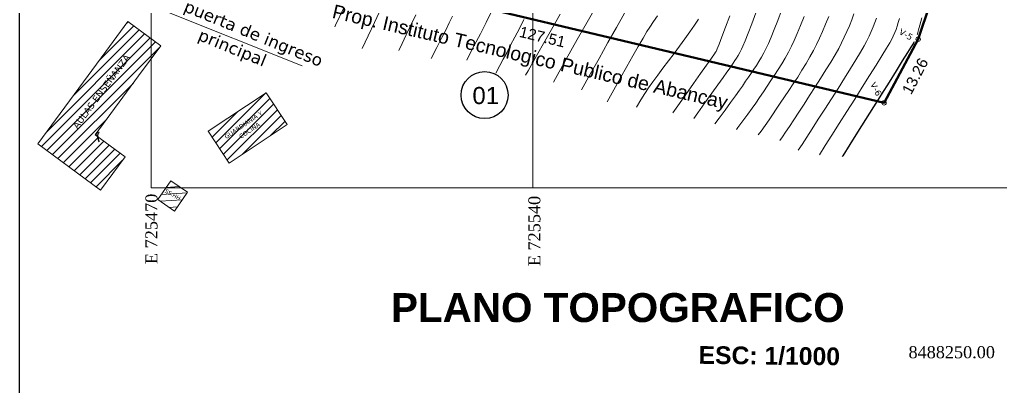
# Model space of a CAD drawing. Header units: metres. Extents: x 2572 to 5235, y 1556 to 2684.
# Drawn here: x 3728.9 to 3908.8, y 2215.6 to 2282.8 of the extents above; entities that cross this region are included whole.
import ezdxf

# ---------------------------------------------------------------- set-up
doc = ezdxf.new("R2010")
doc.units = ezdxf.units.M
doc.linetypes.add('DASHDOT', pattern=[25.4, 12.7, -6.35, 0, -6.35])
doc.linetypes.add('HIDDEN2', pattern=[4.7625, 3.175, -1.5875])
for name, color, linetype, lineweight in [('0.09', 161, 'Continuous', 9), ('1-blanco', 7, 'Continuous', 25), ('A-ACOTACION', 7, 'Continuous', 9), ('ACERO LONG', 211, 'Continuous', 35), ('Cimientos', 1, 'Continuous', 50), ('COORD', 7, 'Continuous', 0), ('EICers.Inodoros', 190, 'Continuous', 0), ('lotes', 2, 'Continuous', 13), ('Structural - Grid_Pen_No__15', 214, 'Continuous', 25), ('tuberia-agua', 132, 'DASHDOT', 25), ('vanos', 145, 'Continuous', 9)]:
    doc.layers.add(name, color=color, linetype=linetype, lineweight=lineweight)
for name, color, linetype in [('AMBIENTA', 6, 'Continuous'), ('C-TOPO-MAJR', 9, 'Continuous'), ('GRILLA', 7, 'Continuous'), ('SOMBREADO', 7, 'Continuous')]:
    doc.layers.add(name, color=color, linetype=linetype)
doc.layers.add('C-TOPO-MINR-N', color=7, linetype='Continuous', lineweight=0, true_color=0x346a34)
doc.styles.add('2mm', font='verdana.ttf', dxfattribs={"height": 8})
doc.styles.add('L120', font='times.ttf', dxfattribs={"height": 3})
doc.styles.add('NUMERACION', font='verdana.ttf', dxfattribs={"height": 2.5})
doc.styles.get("Standard").update_dxf_attribs({"font": 'arial.ttf'})
pattern_1 = [(45, (-795334.9413, -8495488.7799), (-0.86999999854, 0.86999999854), [])]

msp = doc.modelspace()

# ---------------------------------------------------------------- hatches: boundary and pattern name
at = {"layer": '0.09', "lineweight": 0}
h = msp.add_hatch(dxfattribs=at)
h.set_pattern_fill('JIS_WOOD', color=256, scale=1.74)
h.set_pattern_definition(pattern_1)
h.paths.add_polyline_path([(3732.236, 2260.015), (3743.744, 2251.531), (3748.247, 2257.639), (3742.766, 2261.68), (3750.725, 2272.474), (3754.777, 2277.97), (3748.772, 2282.443), (3744.72, 2276.947)])
h = msp.add_hatch(dxfattribs=at)
h.set_pattern_fill('JIS_WOOD', color=256, scale=1.74)
h.set_pattern_definition(pattern_1)
h.paths.add_polyline_path([(3774.116, 2269.383), (3763.491, 2262.317), (3767.367, 2256.488), (3777.992, 2263.554)])

# ---------------------------------------------------------------- linework, layer by layer
for p, q in [((3754.913, 2250.75, -1927.508), (3759.641, 2251.057, -1927.508)), ((3755.809, 2252.041, -1927.508), (3758.18, 2252.195, -1927.508)), ((3754.698, 2249.503, -1927.508), (3758.745, 2249.766, -1927.508)), ((3756.296, 2248.374, -1927.508), (3757.848, 2248.475, -1927.508))]:
    msp.add_line(p, q, dxfattribs=at)
at = {"layer": '0.09', "lineweight": 0, "flags": 128}
for points, elevation in [([(3748.772, 2282.443), (3744.72, 2276.947), (3732.236, 2260.015)], -9.62), ([(3748.772, 2282.443), (3754.777, 2277.97)], -9.62), ([(3754.777, 2277.97), (3750.725, 2272.474), (3742.766, 2261.68)], -9.62), ([(3774.116, 2269.383), (3763.491, 2262.317)], -4.037), ([(3777.992, 2263.554), (3774.116, 2269.383)], -4.037), ([(3777.992, 2263.554), (3767.367, 2256.488)], -4.037), ([(3748.247, 2257.639), (3742.766, 2261.68)], -9.608), ([(3767.367, 2256.488), (3763.491, 2262.317)], -4.986), ([(3732.236, 2260.015), (3743.744, 2251.531)], -9.62), ([(3748.247, 2257.639), (3743.744, 2251.531)], -9.608), ([(3756.652, 2253.256), (3754.25, 2249.795)], -7.375), ([(3756.652, 2253.256), (3759.699, 2251.141)], -7.375), ([(3759.699, 2251.141), (3757.296, 2247.68)], -7.375), ([(3757.296, 2247.68), (3754.25, 2249.795)], -7.367)]:
    msp.add_lwpolyline(points, dxfattribs=dict(at, elevation=elevation))
at = {"layer": 'A-ACOTACION', "lineweight": 30, "flags": 128}
msp.add_lwpolyline([(3728.901, 2409.734), (4249.101, 2409.734), (4249.101, 2027.234), (3728.901, 2027.234), (3728.901, 2409.734)], dxfattribs=at)
at = {"layer": 'AMBIENTA', "lineweight": 0, "elevation": 0.963, "flags": 128}
msp.add_lwpolyline([(3780.699, 2274.316), (3755.6, 2284.302)], dxfattribs=at)
at = {"layer": 'C-TOPO-MAJR', "color": 9, "linetype": 'Continuous', "lineweight": -3, "elevation": 15, "flags": 128}
msp.add_lwpolyline([(3892.994, 2278.693), (3892.921, 2278.577), (3892.739, 2278.288), (3892.384, 2277.724), (3891.771, 2276.749), (3890.806, 2275.216), (3889.659, 2273.394), (3888.37, 2271.345), (3886.979, 2269.134), (3885.524, 2266.822), (3884.046, 2264.475), (3882.585, 2262.154), (3881.181, 2259.923), (3879.872, 2257.845), (3879.771, 2257.684)], dxfattribs=at)
at = {"layer": 'C-TOPO-MINR-N', "lineweight": 5, "elevation": 0.963, "flags": 128}
for points in [[(3753.024, 2251.982), (3753.024, 2391.982)], [(3823.024, 2251.982), (3823.024, 2391.982)], [(3913.024, 2251.982), (3753.024, 2251.982)]]:
    msp.add_lwpolyline(points, dxfattribs=at)
at = {"layer": 'Cimientos', "color": 1, "lineweight": 5}
for centre in [(3893.714, 2279.19, 0.963), (3887.452, 2267.502, 1921.926)]:
    msp.add_circle(centre, 0.4, dxfattribs=at)
at = {"layer": 'EICers.Inodoros', "color": 1, "linetype": 'Continuous', "lineweight": 0, "flags": 128}
msp.add_lwpolyline([(3810.948, 2275.369), (3811.143, 2275.751), (3812.297, 2278.016), (3813.409, 2280.202), (3814.455, 2282.263), (3815.409, 2284.149)], dxfattribs=at)
for points, elevation in [([(3836.643, 2267.742), (3837.873, 2269.936), (3839.091, 2272.099), (3840.268, 2274.176), (3841.374, 2276.115), (3842.379, 2277.863), (3843.254, 2279.366), (3843.968, 2280.57), (3844.492, 2281.423), (3845.176, 2282.456), (3845.885, 2283.45)], 5), ([(3860.37, 2262.669), (3860.621, 2262.999), (3861.573, 2264.257), (3862.463, 2265.448), (3863.256, 2266.539), (3863.918, 2267.494), (3864.621, 2268.537), (3865.321, 2269.565), (3866.018, 2270.584), (3866.706, 2271.6), (3867.383, 2272.618), (3868.047, 2273.644), (3868.692, 2274.683), (3869.317, 2275.74), (3869.918, 2276.821), (3870.492, 2277.931), (3870.966, 2278.944), (3871.516, 2280.216), (3872.125, 2281.701), (3872.779, 2283.351)], 10)]:
    msp.add_lwpolyline(points, dxfattribs=dict(at, elevation=elevation))
at = {"layer": 'GRILLA', "color": 8}
msp.add_circle((3814.195, 2268.938), 4.309, dxfattribs=at)
at = {"layer": 'SOMBREADO', "color": 0, "linetype": 'Continuous', "lineweight": 50, "elevation": 0.963, "flags": 128}
msp.add_lwpolyline([(3785.047, 2325.998), (3771.305, 2306.394), (3763.401, 2297.019), (3763.401, 2297.019), (3887.452, 2267.502), (3887.452, 2267.502), (3887.452, 2267.502), (3893.714, 2279.19), (3900.379, 2299.064), (3899.929, 2336.622), (3903.927, 2363.009), (3903.927, 2363.009), (3903.927, 2363.009), (3813.103, 2373.843), (3812.256, 2365.529), (3798.778, 2345.666)], close=True, dxfattribs=at)
at = {"layer": 'Structural - Grid_Pen_No__15', "linetype": 'HIDDEN2', "lineweight": 9, "elevation": 0.963, "flags": 128}
msp.add_lwpolyline([(3785.047, 2325.998), (3771.305, 2306.394), (3763.401, 2297.019), (3763.401, 2297.019), (3887.452, 2267.502), (3887.452, 2267.502), (3887.452, 2267.502), (3893.714, 2279.19), (3900.379, 2299.064), (3899.929, 2336.622), (3903.927, 2363.009), (3903.927, 2363.009), (3903.927, 2363.009), (3813.103, 2373.843), (3812.256, 2365.529), (3798.778, 2345.666)], close=True, dxfattribs=at)
at = {"layer": 'tuberia-agua', "linetype": 'Continuous', "lineweight": 0, "elevation": 15, "flags": 128}
msp.add_lwpolyline([(3893.552, 2279.965), (3893.584, 2280.094), (3893.661, 2280.388), (3893.806, 2280.92), (3894.048, 2281.782), (3894.417, 2283.076)], dxfattribs=at)
at = {"layer": 'vanos', "linetype": 'Continuous', "lineweight": 0, "flags": 128}
for points, elevation in [([(3786.715, 2281.461), (3786.854, 2281.755), (3788.354, 2284.922)], -4), ([(3791.743, 2277.478), (3792.837, 2279.793), (3794.004, 2282.266), (3795.223, 2284.849)], -3), ([(3826.802, 2271.295), (3827.188, 2271.985), (3829.171, 2275.516), (3831.197, 2279.115), (3833.233, 2282.724), (3835.242, 2286.279)], 3), ([(3798.434, 2277.09), (3799.071, 2278.416), (3799.816, 2279.976), (3800.651, 2281.735), (3801.56, 2283.656)], -2), ([(3804.418, 2275.647), (3805.45, 2277.68), (3806.36, 2279.478), (3807.119, 2280.989), (3807.701, 2282.161), (3808.297, 2283.382)], -1), ([(3821.702, 2272.605), (3822.156, 2273.404), (3823.723, 2276.156), (3825.25, 2278.833), (3826.706, 2281.385), (3828.063, 2283.763)], 2), ([(3831.934, 2269.898), (3833.548, 2272.778), (3835.181, 2275.682), (3836.8, 2278.554), (3838.374, 2281.339), (3839.87, 2283.978)], 4), ([(3848.695, 2265.669), (3849.637, 2267.002), (3851.105, 2269.076), (3852.513, 2271.067), (3853.802, 2272.89), (3854.912, 2274.46), (3855.784, 2275.693), (3856.357, 2276.504), (3856.571, 2276.807), (3856.661, 2276.94), (3856.742, 2277.078), (3856.865, 2277.397), (3857.196, 2278.268), (3857.71, 2279.62), (3858.378, 2281.38), (3859.172, 2283.477)], 7), ([(3852.555, 2264.677), (3853.272, 2265.677), (3854.603, 2267.528), (3855.861, 2269.277), (3856.99, 2270.848), (3857.932, 2272.161), (3858.628, 2273.139), (3859.02, 2273.703), (3859.41, 2274.277), (3859.763, 2274.787), (3860.089, 2275.262), (3860.399, 2275.728), (3860.702, 2276.215), (3861.007, 2276.75), (3861.325, 2277.363), (3861.561, 2277.903), (3861.964, 2278.903), (3862.512, 2280.299), (3863.179, 2282.027), (3863.943, 2284.021)], 8), ([(3856.445, 2263.678), (3857.225, 2264.738), (3858.302, 2266.203), (3859.307, 2267.572), (3860.196, 2268.794), (3860.931, 2269.82), (3861.469, 2270.599), (3862.06, 2271.471), (3862.605, 2272.262), (3863.114, 2272.997), (3863.596, 2273.7), (3864.06, 2274.398), (3864.514, 2275.116), (3864.967, 2275.88), (3865.429, 2276.715), (3865.909, 2277.647), (3866.267, 2278.428), (3866.741, 2279.549), (3867.312, 2280.96), (3867.961, 2282.607), (3868.668, 2284.439)], 9), ([(3864.342, 2261.649), (3864.889, 2262.351), (3865.668, 2263.391), (3866.367, 2264.39), (3866.999, 2265.33), (3867.691, 2266.354), (3868.432, 2267.449), (3869.208, 2268.601), (3870.005, 2269.796), (3870.811, 2271.021), (3871.612, 2272.261), (3872.394, 2273.504), (3873.145, 2274.734), (3873.851, 2275.939), (3874.499, 2277.104), (3875.076, 2278.216), (3875.62, 2279.359), (3876.176, 2280.611), (3876.738, 2281.95), (3877.299, 2283.353)], 11), ([(3868.342, 2260.621), (3868.816, 2261.286), (3869.383, 2262.135), (3870.091, 2263.198), (3870.914, 2264.439), (3871.826, 2265.82), (3872.799, 2267.305), (3873.809, 2268.858), (3874.828, 2270.44), (3875.83, 2272.015), (3876.788, 2273.547), (3877.677, 2274.998), (3878.469, 2276.332), (3879.139, 2277.512), (3879.659, 2278.5), (3880.162, 2279.545), (3880.639, 2280.6), (3881.091, 2281.663), (3881.523, 2282.734), (3881.935, 2283.813)], 12), ([(3871.731, 2258.884), (3872.413, 2259.923), (3873.275, 2261.244), (3874.281, 2262.793), (3875.394, 2264.514), (3876.578, 2266.353), (3877.797, 2268.256), (3879.014, 2270.169), (3880.193, 2272.036), (3881.297, 2273.803), (3882.291, 2275.416), (3883.137, 2276.82), (3883.8, 2277.961), (3884.243, 2278.784), (3884.706, 2279.743), (3885.107, 2280.628), (3885.458, 2281.461), (3885.772, 2282.266), (3886.061, 2283.068)], 13), ([(3875.596, 2258), (3876.676, 2259.691), (3877.909, 2261.626), (3879.249, 2263.734), (3880.653, 2265.946), (3882.075, 2268.193), (3883.472, 2270.405), (3884.799, 2272.514), (3886.011, 2274.449), (3887.065, 2276.142), (3887.915, 2277.522), (3888.517, 2278.521), (3888.826, 2279.068), (3889.159, 2279.768), (3889.43, 2280.397), (3889.658, 2280.996), (3889.866, 2281.603), (3890.075, 2282.258), (3890.305, 2283.002)], 14), ([(3816.22, 2272.989), (3816.995, 2274.38), (3817.607, 2275.504), (3818.25, 2276.717), (3818.968, 2278.084), (3819.743, 2279.576), (3820.561, 2281.159), (3821.406, 2282.804)], 1), ([(3842.07, 2266.753), (3842.853, 2268.067), (3843.568, 2269.222), (3844.251, 2270.254), (3845.052, 2271.393), (3845.946, 2272.618), (3846.907, 2273.907), (3847.911, 2275.237), (3848.934, 2276.587), (3849.95, 2277.935), (3850.934, 2279.257), (3851.862, 2280.533), (3852.708, 2281.74), (3853.448, 2282.856)], 6)]:
    msp.add_lwpolyline(points, dxfattribs=dict(at, elevation=elevation))
at = {"layer": 'vanos', "linetype": 'Continuous', "lineweight": 0, "elevation": -9, "flags": 128}
msp.add_lwpolyline([(3743.25, 2261.568), (3743.258, 2261.616), (3743.287, 2261.715), (3743.354, 2261.861), (3743.446, 2262.029), (3743.487, 2262.145), (3743.347, 2262.163), (3743.184, 2262.101), (3743.135, 2261.93), (3743.128, 2261.788), (3743.088, 2261.719), (3743.053, 2261.652), (3743.108, 2261.438), (3743.236, 2260.994), (3743.381, 2260.56), (3743.485, 2260.373), (3743.481, 2260.536), (3743.391, 2260.89), (3743.289, 2261.284), (3743.25, 2261.568)], close=True, dxfattribs=at)

# ---------------------------------------------------------------- texts
at = {"insert": (3785.696, 2285.822, -1727.904), "char_height": 2.53757, "width": 78.67405, "attachment_point": 1, "rotation": 346.93998, "style": '2mm'}
msp.add_mtext('{\\fArial|b0|i0|c0|p34; Prop. Instituto Tecnologico Publico de Abancay }', dxfattribs=at)
at = {"layer": '1-blanco', "linetype": 'Continuous', "lineweight": 9, "char_height": 2.20999, "attachment_point": 5, "rotation": 90, "style": 'L120'}
for s, insert in [('\\A1;E 725470', (3753.092, 2244.432, 0.963)), ('\\A1;E 725540', (3823.332, 2244.044))]:
    msp.add_mtext(s, dxfattribs=dict(at, insert=insert))
at = {"layer": '1-blanco', "linetype": 'Continuous', "lineweight": 9, "attachment_point": 8}
for s, insert, char_height, rotation in [('{\\fArial|b1|i0|c0|p34;PLANO TOPOGRAFICO}', (3838.624, 2227.285, 5839.497), 5.30842, 0.01446), ('{\\fArial|b1|i0|c0|p34;ESC: 1/1000}', (3866.392, 2219.488, 5839.497), 3.24403, 359.39347)]:
    msp.add_mtext(s, dxfattribs=dict(at, insert=insert, char_height=char_height, rotation=rotation))
at = {"layer": '1-blanco', "linetype": 'Continuous', "lineweight": 9, "insert": (3899.869, 2221.817, 317.066), "char_height": 2.20999, "attachment_point": 5, "style": 'L120'}
msp.add_mtext('\\A1;8488250.00', dxfattribs=at)
at = {"layer": 'ACERO LONG', "color": 0, "linetype": 'Continuous', "lineweight": 9, "char_height": 2, "attachment_point": 5}
for s, insert, rotation in [('127.51', (3824.795, 2279.606, 0.963), 346.50884), ('13.26', (3893.162, 2272.427, 0.963), 62.43679)]:
    msp.add_mtext(s, dxfattribs=dict(at, insert=insert, rotation=rotation))
at = {"layer": 'COORD', "lineweight": 30, "insert": (3814.394, 2268.846), "char_height": 3.136, "width": 4.73664, "attachment_point": 5}
msp.add_mtext('\\A1;01', dxfattribs=at)
at = {"layer": 'lotes', "color": 0, "lineweight": 0, "style": 'NUMERACION'}
for s, height, rotation, p in [('puerta de ingreso ', 2.22512, 337.77095, (3758.833, 2284.364, 0.963)), (' principal', 2.2251, 337.77095, (3760.536, 2279.474, 0.963)), ('AULAS ENSEÑANZA ', 1.2194, 53.52521, (3739.512, 2262.652, 9581.499)), ('GUARDIANIA Y', 0.81293, 34.34047, (3766.811, 2260.863, 9581.499)), ('COCINA', 0.8129, 34.34047, (3769.503, 2260.912, 9581.499)), ('SS.HH', 0.7377, 330.26041, (3755.436, 2251.158, 8695.299))]:
    msp.add_text(s, height=height, rotation=rotation, dxfattribs=at).set_placement(p)
at = {"layer": 'lotes', "color": 1, "lineweight": 5, "style": 'NUMERACION'}
for s, rotation, p in [('V-5', 329.93425, (3890.07, 2280.225, 14058.822)), ('V-6', 298.13815, (3884.869, 2270.943, 14058.822))]:
    msp.add_text(s, height=1.1291, rotation=rotation, dxfattribs=at).set_placement(p)

doc.saveas('drawing.dxf')
